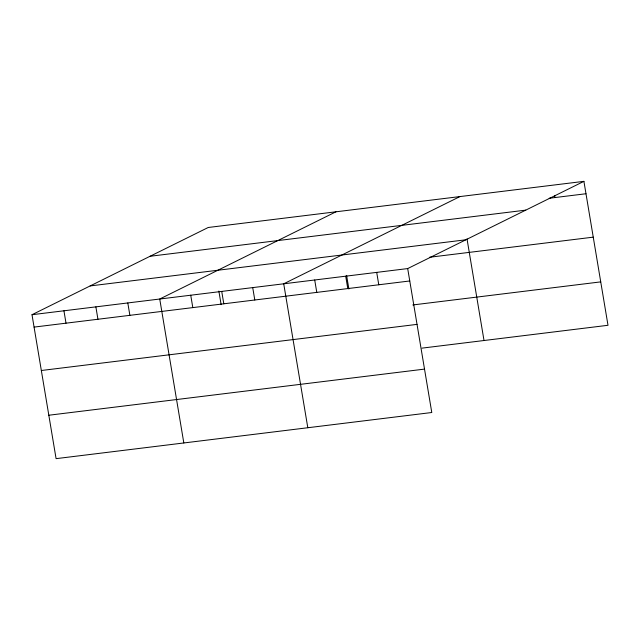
<?xml version="1.0" encoding="UTF-8"?>
<svg xmlns="http://www.w3.org/2000/svg" width="640" height="640" viewBox="0 0 640 640"><rect width="100%" height="100%" fill="white"/><g stroke="black" fill="none" stroke-linecap="round" stroke-linejoin="round"><path stroke-width="0.96" d="M583.912 181.352L407.696 268.576L431.784 412.512L56.088 458.648L32 314.712L208.216 227.488L583.912 181.352L608 325.288L422.032 348.128M335.952 211.8L159.736 299.024L183.824 442.96M459.936 196.576L283.72 283.8L307.808 427.736M549.176 198.264L585.984 193.744M150.064 256.272L525.76 210.136M90.152 285.928L465.848 239.792M429.56 257.256L593.248 237.152M32 314.712L407.696 268.576M34.072 327.096L409.768 280.968M412.824 304.952L600.736 281.88M41.336 370.504L417.032 324.376M48.824 415.232L424.52 369.104M554.672 195.64L554.992 197.552M467.008 238.872L484.016 340.512M376.704 272.384L378.776 284.776M346.592 275.376L348.872 288.992M345.704 276.192L347.784 288.576M314.712 280L316.784 292.384M252.72 287.608L254.792 299.992M221.728 291.416L223.8 303.8M218.856 291.064L221.136 304.672M190.736 295.216L192.808 307.608M127.8 302.944L129.88 315.336M95.872 306.864L97.944 319.256M63.936 310.784L66.008 323.176"/></g></svg>
